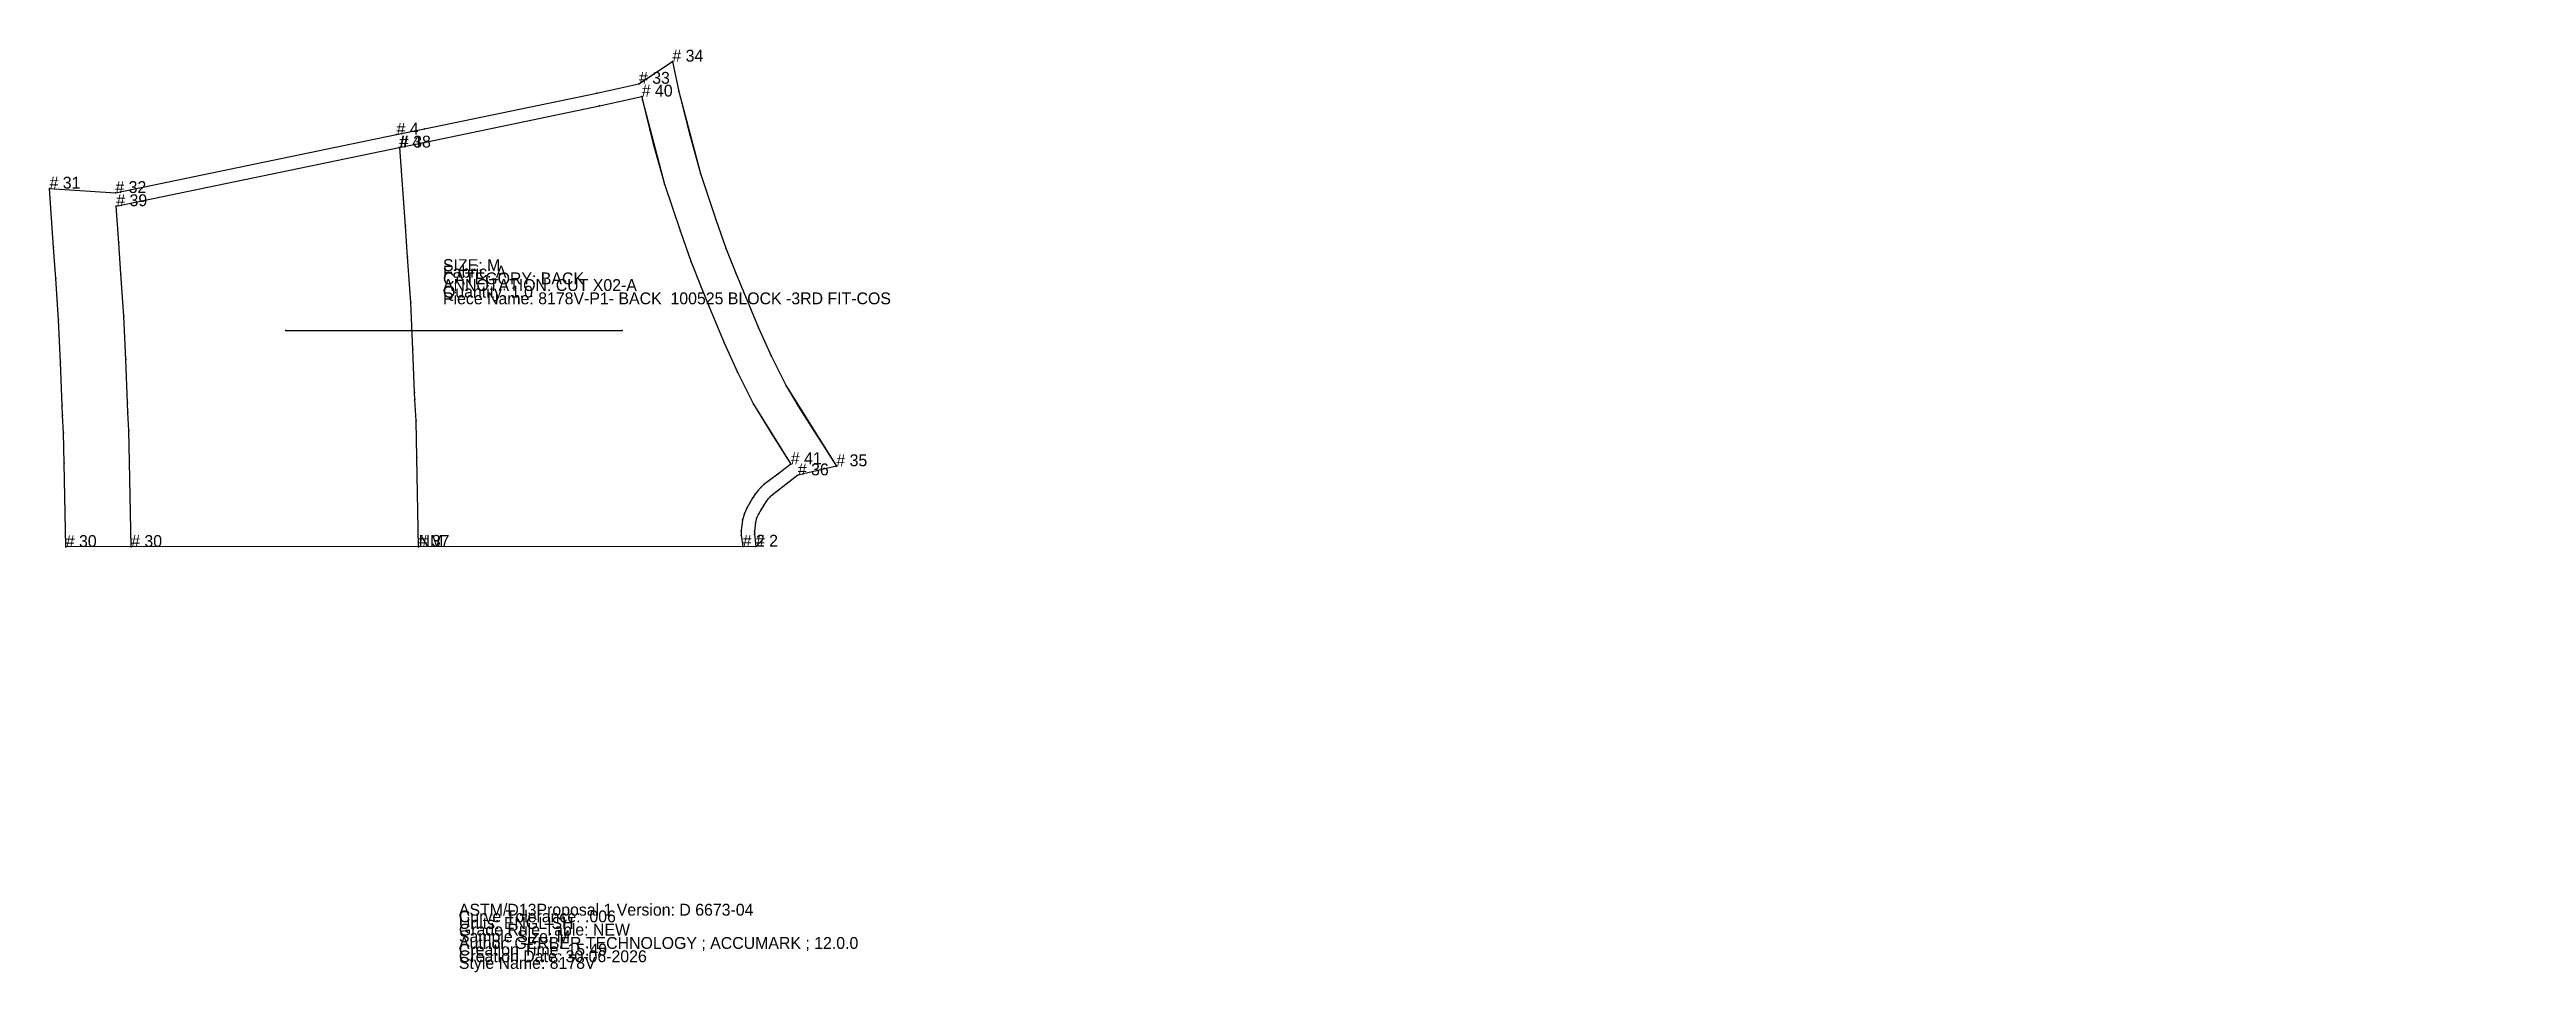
# Model space of a CAD drawing. Extents: x -8.6 to 43.6, y -0.1 to 19.4.
import ezdxf

# ---------------------------------------------------------------- set-up
doc = ezdxf.new("R2010")
doc.units = 0

# ---------------------------------------------------------------- blocks, each defined once
blk = doc.blocks.new('8178V-P1- BACK  100525 BLOCK -3RD FIT-COS_M')
at = {"layer": '1'}
for points in [[(3.7942, 18.6356), (4.4985, 19.1022)], [(4.4985, 19.1022), (4.4985, 19.1022)], [(4.4985, 19.1022), (4.6357, 18.4722), (5.0884, 16.7478), (5.4161, 15.7807), (5.6224, 15.1737), (5.8342, 14.6488), (6.0032, 14.2415), (6.3098, 13.4952), (6.5824, 12.9042), (6.8979, 12.279), (7.9539, 10.5828)], [(-7.2379, 16.336), (-1.3142, 17.5647), (-0.7258, 17.686), (2.903, 18.4382), (3.7942, 18.6356)], [(3.7942, 18.6356), (3.7942, 18.6356)], [(-8.2834, 8.8828), (-8.3168, 10.6473), (-8.3288, 11.2859), (-8.3493, 11.6487), (-8.3578, 11.852), (-8.3965, 12.7722), (-8.434, 13.6656), (-8.4947, 14.5374), (-8.5398, 15.1882), (-8.6255, 16.4285)], [(-8.6255, 16.4285), (-8.6255, 16.4285)], [(-8.6255, 16.4285), (-7.2379, 16.336)], [(-7.2379, 16.336), (-7.2379, 16.336)], [(7.9539, 10.5828), (7.142, 10.3916)], [(7.9539, 10.5828), (7.9539, 10.5828)], [(7.142, 10.3916), (6.8872, 10.1993), (6.697, 10.0535), (6.6059, 9.984), (6.5555, 9.937), (6.5114, 9.8894), (6.4692, 9.8348), (6.4219, 9.7649), (6.368, 9.6737), (6.3152, 9.5765), (6.274, 9.4882), (6.2485, 9.4014), (6.2253, 9.2066), (6.2253, 9.1491), (6.2582, 8.8896)], [(7.142, 10.3916), (7.142, 10.3916)], [(6.2582, 8.8896), (-8.2834, 8.8828)]]:
    blk.add_lwpolyline(points, dxfattribs=at)
at = {"layer": '14'}
for points in [[(-7.2187, 16.0586), (-1.2586, 17.2948), (-0.6699, 17.4162), (2.9607, 18.1688), (3.8529, 18.3663)], [(3.8529, 18.3663), (3.8529, 18.3663)], [(3.8529, 18.3663), (3.8698, 18.2884), (4.3338, 16.5213), (4.6705, 15.5274), (4.8839, 14.8995), (5.1054, 14.3506), (5.2753, 13.9411), (5.5878, 13.1806), (5.8732, 12.5619), (6.2108, 11.8928), (6.9933, 10.6247)], [(-6.9052, 8.8835), (-6.9391, 10.6732), (-6.9516, 11.3378), (-6.973, 11.7164), (-6.9811, 11.9099), (-7.0198, 12.83), (-7.0581, 13.7424), (-7.12, 14.6327), (-7.1651, 15.2832), (-7.2187, 16.0586)], [(-7.2187, 16.0586), (-7.2187, 16.0586)], [(6.9933, 10.6247), (6.7203, 10.4187), (6.5295, 10.2725), (6.4279, 10.1949), (6.3601, 10.1317), (6.3008, 10.0677), (6.2458, 9.9965), (6.1889, 9.9124), (6.1282, 9.8097), (6.069, 9.7007), (6.0154, 9.5859), (5.9775, 9.457), (5.9497, 9.223), (5.9497, 9.1317), (5.9804, 8.8895)], [(6.9933, 10.6247), (6.9933, 10.6247)]]:
    blk.add_lwpolyline(points, dxfattribs=at)
at = {"layer": '2'}
for p in [(4.4985, 19.1022), (4.4985, 19.1022), (4.4985, 19.1022), (4.4985, 19.1022), (3.7942, 18.6356), (3.7942, 18.6356), (3.7942, 18.6356), (3.7942, 18.6356), (3.8529, 18.3663), (3.8529, 18.3663), (3.8529, 18.3663), (3.8529, 18.3663), (-1.2418, 17.2924), (-8.6255, 16.4285), (-8.6255, 16.4285), (-8.6255, 16.4285), (-8.6255, 16.4285), (-7.2379, 16.336), (-7.2379, 16.336), (-7.2379, 16.336), (-7.2379, 16.336), (-7.2187, 16.0586), (-7.2187, 16.0586), (-7.2187, 16.0586), (-7.2187, 16.0586), (-3.6478, 13.4376), (3.4378, 13.4376), (6.9933, 10.6247), (6.9933, 10.6247), (6.9933, 10.6247), (6.9933, 10.6247), (7.9539, 10.5828), (7.9539, 10.5828), (7.9539, 10.5828), (7.9539, 10.5828), (7.142, 10.3916), (7.142, 10.3916), (7.142, 10.3916), (7.142, 10.3916), (-8.2834, 8.8828), (-6.9052, 8.8835), (-0.85, 8.8863), (5.9804, 8.8895), (6.2582, 8.8896), (6.2582, 8.8896)]:
    blk.add_point(p, dxfattribs=at)
at = {"layer": '3'}
for p in [(2.903, 18.4382), (3.8698, 18.2884), (4.6357, 18.4722), (2.9607, 18.1688), (-1.3142, 17.5647), (-1.2586, 17.2948), (-0.7258, 17.686), (-0.6699, 17.4162), (5.0884, 16.7478), (4.3338, 16.5213), (5.4161, 15.7807), (-8.5398, 15.1882), (-7.1651, 15.2832), (-1.1257, 15.6345), (4.6705, 15.5274), (5.6224, 15.1737), (-7.12, 14.6327), (-1.0806, 14.9917), (4.8839, 14.8995), (5.8342, 14.6488), (-8.4947, 14.5374), (5.1054, 14.3506), (6.0032, 14.2415), (-8.434, 13.6656), (-7.0581, 13.7424), (-1.0129, 14.0288), (5.2753, 13.9411), (5.5878, 13.1806), (6.3098, 13.4952), (-8.3965, 12.7722), (-7.0198, 12.83), (-0.971, 13.0433), (5.8732, 12.5619), (6.5824, 12.9042), (-0.9323, 12.1332), (6.8979, 12.279), (-8.3578, 11.852), (-8.3493, 11.6487), (-6.9811, 11.9099), (-6.973, 11.7164), (-0.9261, 11.9848), (-0.9007, 11.5413), (6.2108, 11.8928), (-8.3288, 11.2859), (-6.9516, 11.3378), (-8.3168, 10.6473), (-6.9391, 10.6732), (-0.886, 10.7689), (6.2458, 9.9965), (6.3008, 10.0677), (6.3601, 10.1317), (6.4279, 10.1949), (6.5295, 10.2725), (6.5555, 9.937), (6.6059, 9.984), (6.697, 10.0535), (6.7203, 10.4187), (6.8872, 10.1993), (5.9775, 9.457), (6.0154, 9.5859), (6.069, 9.7007), (6.1282, 9.8097), (6.1889, 9.9124), (6.2485, 9.4014), (6.274, 9.4882), (6.3152, 9.5765), (6.368, 9.6737), (6.4219, 9.7649), (6.4692, 9.8348), (6.5114, 9.8894), (5.9497, 9.223), (5.9497, 9.1317), (6.2253, 9.2066), (6.2253, 9.1491)]:
    blk.add_point(p, dxfattribs=at)
at = {"layer": '5'}
blk.add_line((-3.6478, 13.4376), (3.4378, 13.4376), dxfattribs=at)
at = {"layer": '6'}
blk.add_line((6.2582, 8.8896), (-8.2834, 8.8828), dxfattribs=at)
at = {"layer": '7'}
blk.add_line((-3.6478, 13.4376), (3.4378, 13.4376), dxfattribs=at)
at = {"layer": '8'}
blk.add_lwpolyline([(-0.85, 8.8863), (-0.886, 10.7689), (-0.9007, 11.5413), (-0.9261, 11.9848), (-0.9323, 12.1332), (-0.971, 13.0433), (-1.0129, 14.0288), (-1.0806, 14.9917), (-1.1257, 15.6345), (-1.2418, 17.2924)], dxfattribs=at)
at = {"layer": '84'}
for points in [[(3.7942, 18.6356), (4.4985, 19.1022)], [(4.4985, 19.1022), (4.4985, 19.1022)], [(4.4985, 19.1022), (4.6357, 18.4722), (4.8502, 17.6069), (5.0884, 16.7478), (5.4161, 15.7807), (5.6224, 15.1737), (5.8342, 14.6488), (6.0032, 14.2415), (6.3098, 13.4952), (6.5824, 12.9042), (6.8979, 12.279), (7.1519, 11.8491), (7.4165, 11.4253), (7.9539, 10.5828)], [(-7.2379, 16.336), (-1.3142, 17.5647), (-0.7258, 17.686), (2.903, 18.4382), (3.7942, 18.6356)], [(3.7942, 18.6356), (3.7942, 18.6356)], [(-8.2834, 8.8828), (-8.3168, 10.6473), (-8.3288, 11.2859), (-8.3493, 11.6487), (-8.3578, 11.852), (-8.3965, 12.7722), (-8.434, 13.6656), (-8.4947, 14.5374), (-8.5398, 15.1882), (-8.6255, 16.4285)], [(-8.6255, 16.4285), (-8.6255, 16.4285)], [(-8.6255, 16.4285), (-7.2379, 16.336)], [(-7.2379, 16.336), (-7.2379, 16.336)], [(7.9539, 10.5828), (7.142, 10.3916)], [(7.9539, 10.5828), (7.9539, 10.5828)], [(7.142, 10.3916), (6.8872, 10.1993), (6.697, 10.0535), (6.6059, 9.984), (6.5555, 9.937), (6.5114, 9.8894), (6.4692, 9.8348), (6.4219, 9.7649), (6.368, 9.6737), (6.3152, 9.5765), (6.274, 9.4882), (6.2485, 9.4014), (6.2253, 9.2066), (6.2253, 9.1491), (6.2582, 8.8896)], [(7.142, 10.3916), (7.142, 10.3916)], [(6.2582, 8.8896), (-8.2834, 8.8828)]]:
    blk.add_lwpolyline(points, dxfattribs=at)
at = {"layer": '85'}
blk.add_lwpolyline([(-0.85, 8.8863), (-0.886, 10.7689), (-0.9007, 11.5413), (-0.9261, 11.9848), (-0.9323, 12.1332), (-0.971, 13.0433), (-1.0129, 14.0288), (-1.0806, 14.9917), (-1.1257, 15.6345), (-1.2418, 17.2924)], dxfattribs=at)
at = {"layer": '87'}
for points in [[(-7.2187, 16.0586), (-1.2586, 17.2948), (-0.6699, 17.4162), (2.9607, 18.1688), (3.8529, 18.3663)], [(3.8529, 18.3663), (3.8529, 18.3663)], [(3.8529, 18.3663), (3.8698, 18.2884), (4.0897, 17.4016), (4.3338, 16.5213), (4.6705, 15.5274), (4.8839, 14.8995), (5.1054, 14.3506), (5.2753, 13.9411), (5.5878, 13.1806), (5.8732, 12.5619), (6.2108, 11.8928), (6.5953, 11.2548), (6.9933, 10.6247)], [(-6.9052, 8.8835), (-6.9391, 10.6732), (-6.9516, 11.3378), (-6.973, 11.7164), (-6.9811, 11.9099), (-7.0198, 12.83), (-7.0581, 13.7424), (-7.12, 14.6327), (-7.1651, 15.2832), (-7.2187, 16.0586)], [(-7.2187, 16.0586), (-7.2187, 16.0586)], [(6.9933, 10.6247), (6.7203, 10.4187), (6.5295, 10.2725), (6.4279, 10.1949), (6.3601, 10.1317), (6.3008, 10.0677), (6.2458, 9.9965), (6.1889, 9.9124), (6.1282, 9.8097), (6.069, 9.7007), (6.0154, 9.5859), (5.9775, 9.457), (5.9497, 9.223), (5.9497, 9.1317), (5.9804, 8.8895)], [(6.9933, 10.6247), (6.9933, 10.6247)]]:
    blk.add_lwpolyline(points, dxfattribs=at)
at = {"layer": '1'}
for s, p in [('# 34', (4.4985, 19.1022)), ('# 34', (4.4985, 19.1022)), ('# 34', (4.4985, 19.1022)), ('# 34', (4.4985, 19.1022)), ('# 33', (3.7942, 18.6356)), ('# 33', (3.7942, 18.6356)), ('# 33', (3.7942, 18.6356)), ('# 33', (3.7942, 18.6356)), ('# 4', (-1.3142, 17.5647)), ('# 31', (-8.6255, 16.4285)), ('# 31', (-8.6255, 16.4285)), ('# 31', (-8.6255, 16.4285)), ('# 31', (-8.6255, 16.4285)), ('# 32', (-7.2379, 16.336)), ('# 32', (-7.2379, 16.336)), ('# 32', (-7.2379, 16.336)), ('# 32', (-7.2379, 16.336)), ('SIZE: M', (-0.3358, 14.6925)), ('CATEGORY: BACK', (-0.3358, 14.4125)), ('Fabric: A', (-0.3358, 14.5525)), ('ANNOTATION: CUT X02-A', (-0.3358, 14.2725)), ('Quantity: 1,0', (-0.3358, 14.1325)), ('Piece Name: 8178V-P1- BACK  100525 BLOCK -3RD FIT-COS', (-0.3358, 13.9925)), ('# 36', (7.142, 10.3916)), ('# 36', (7.142, 10.3916)), ('# 36', (7.142, 10.3916)), ('# 36', (7.142, 10.3916)), ('# 35', (7.9539, 10.5828)), ('# 35', (7.9539, 10.5828)), ('# 35', (7.9539, 10.5828)), ('# 35', (7.9539, 10.5828)), ('# 30', (-8.2834, 8.8828)), ('# 2', (6.2582, 8.8896)), ('# 2', (6.2582, 8.8896))]:
    blk.add_text(s, height=0.25, dxfattribs=at).set_placement(p)
at = {"layer": '14'}
for s, p in [('# 40', (3.8529, 18.3663)), ('# 40', (3.8529, 18.3663)), ('# 40', (3.8529, 18.3663)), ('# 40', (3.8529, 18.3663)), ('# 4', (-1.2586, 17.2948)), ('# 39', (-7.2187, 16.0586)), ('# 39', (-7.2187, 16.0586)), ('# 39', (-7.2187, 16.0586)), ('# 39', (-7.2187, 16.0586)), ('# 41', (6.9933, 10.6247)), ('# 41', (6.9933, 10.6247)), ('# 41', (6.9933, 10.6247)), ('# 41', (6.9933, 10.6247)), ('# 30', (-6.9052, 8.8835)), ('# 2', (5.9804, 8.8895))]:
    blk.add_text(s, height=0.25, dxfattribs=at).set_placement(p)
at = {"layer": '8'}
for s, p in [('# 38', (-1.2418, 17.2924)), ('# 37', (-0.85, 8.8863)), ('NM', (-0.85, 8.8863))]:
    blk.add_text(s, height=0.25, dxfattribs=at).set_placement(p)
at = {"layer": '85'}
blk.add_text('NM', height=0.25, dxfattribs=at).set_placement((-0.85, 8.8863))

msp = doc.modelspace()

# ---------------------------------------------------------------- block references
at = {"layer": '1'}
msp.add_blockref('8178V-P1- BACK  100525 BLOCK -3RD FIT-COS_M', (0, 0), dxfattribs=at)

# ---------------------------------------------------------------- texts
for s, p in [('ASTM/D13Proposal 1 Version: D 6673-04', (0, 1.12)), ('Curve Tolerance: .006', (0, 0.98)), ('Units: ENGLISH', (0, 0.84)), ('Author: GERBER TECHNOLOGY ; ACCUMARK ; 12.0.0', (0, 0.42)), ('Sample Size: M', (0, 0.56)), ('Grade Rule Table: NEW', (0, 0.7)), ('Creation Time: 15:49', (0, 0.28)), ('Style Name: 8178V', (0, 0)), ('Creation Date: 30-06-2026', (0, 0.14))]:
    msp.add_text(s, height=0.25, dxfattribs=at).set_placement(p)

doc.saveas('drawing.dxf')
